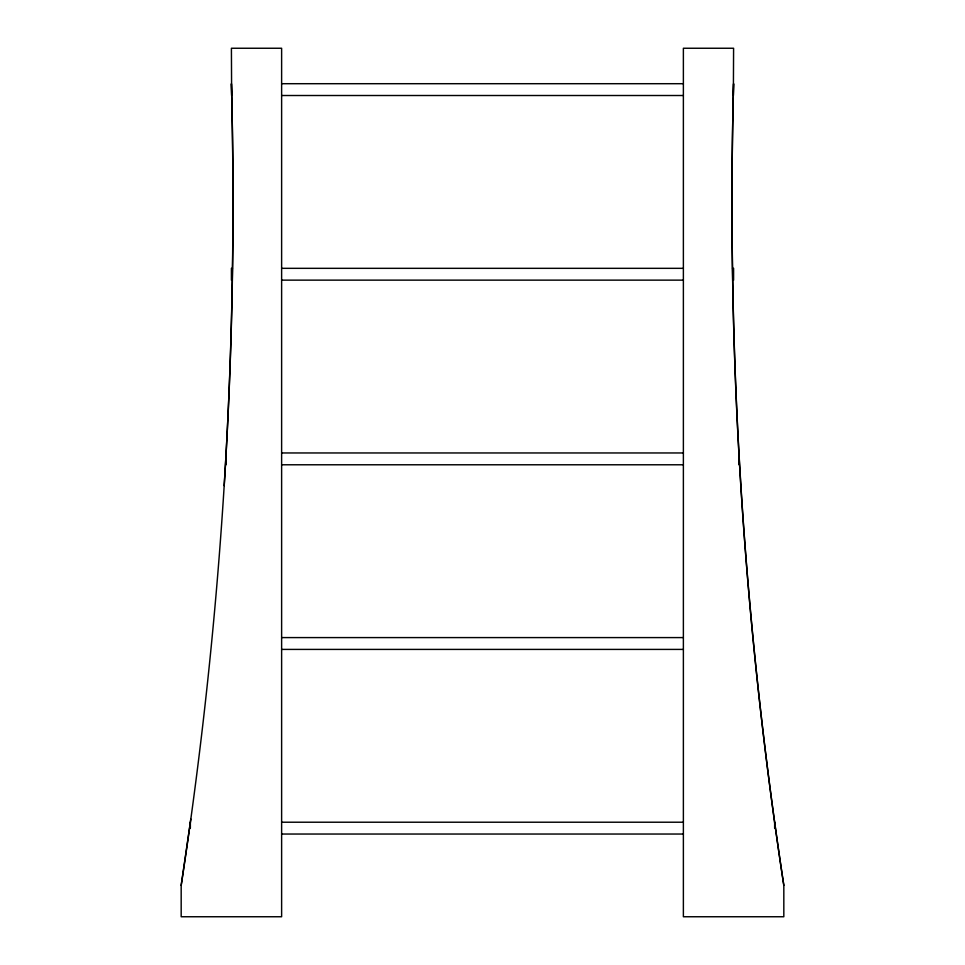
<?xml version="1.0" encoding="UTF-8"?>
<svg xmlns="http://www.w3.org/2000/svg" width="965" height="965" viewBox="0 0 965 965"><rect width="100%" height="100%" fill="white"/><g stroke="black" fill="none" stroke-linecap="round" stroke-linejoin="round"><path stroke-width="1.45" d="M224.194 485.66C232.469 351.863 234.869 217.704 231.407 83.702A4506.984 4506.984 0 0 1 181.179 885.375L181.179 916.75L281.623 916.75L281.623 48.25L231.407 48.25L231.636 95.511M181.179 885.375L190.829 819.044M281.623 83.702L683.377 83.702M281.623 95.511L683.377 95.511M733.364 95.511L733.593 48.25L683.377 48.25L683.377 916.75L783.821 916.75L783.821 885.375A4506.984 4506.984 0 0 1 733.593 83.702C726.536 351.718 743.364 620.326 783.821 885.375M232.456 268.33L231.407 268.33L231.407 280.139L232.324 280.139M281.623 268.33L683.377 268.33M732.544 268.33L733.593 268.33L733.593 280.139L732.676 280.139M281.623 280.139L683.377 280.139M281.623 452.959L683.377 452.959M281.623 464.78L683.377 464.78M281.623 637.588L683.377 637.588M281.623 649.409L683.377 649.409M281.623 822.216L683.377 822.216M281.623 834.037L683.377 834.037M774.642 822.216L774.642 828.127M739.009 452.959L739.009 464.78M225.991 452.959L225.991 464.78M190.358 822.216L190.358 828.127"/></g></svg>
